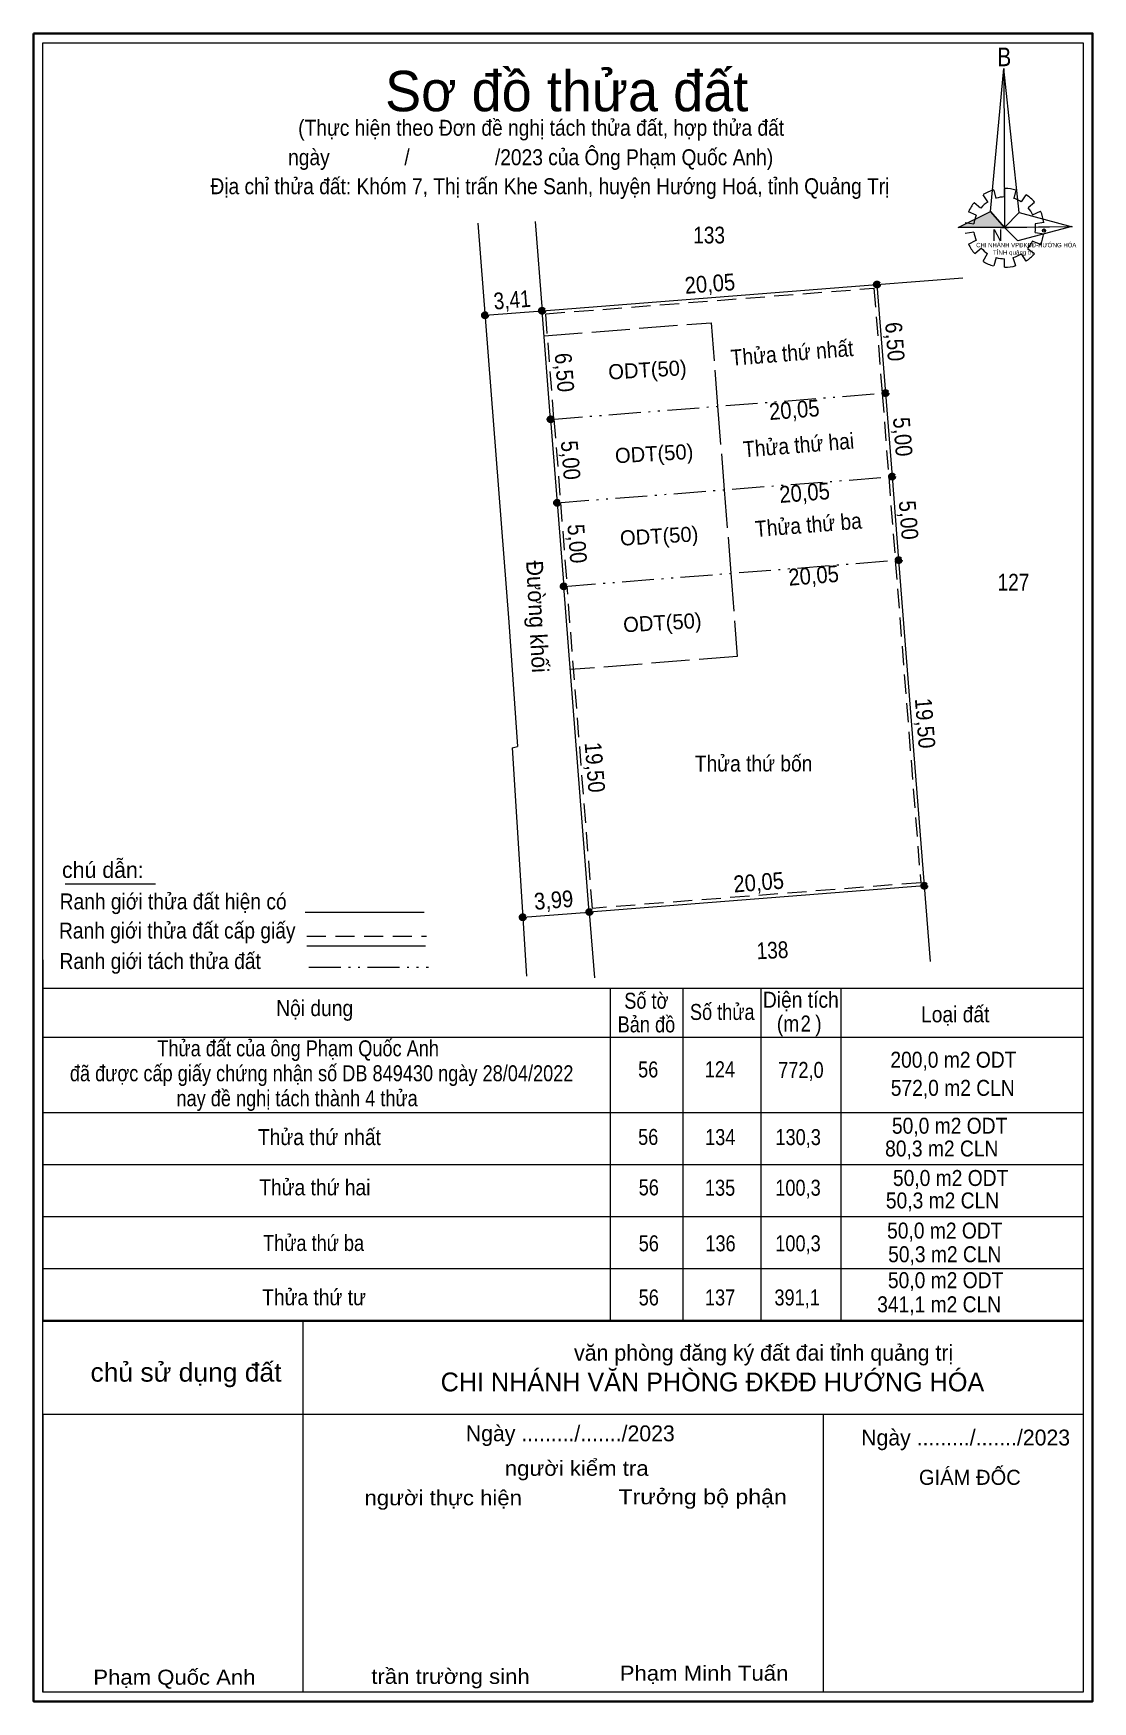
# Model space of a CAD drawing. Header units: metres. Extents: x 549157.5 to 549220.7, y 1840534 to 1840633.6.
import ezdxf
from ezdxf.enums import TextEntityAlignment as Align

# ---------------------------------------------------------------- set-up
doc = ezdxf.new("R2010")
doc.units = ezdxf.units.M
doc.header["$LTSCALE"] = 0.38
doc.header["$PDMODE"] = 32
doc.header["$PDSIZE"] = 0.19
for name, pattern in [('DASH_DOUBLE_DOT', [9.2, 5, -1.2, 0.3, -1.2, 0.3, -1.2]), ('LONG_DASHED', [7.5, 6, -1.5]), ('MEDIUM_DASHED', [4.5, 3, -1.5])]:
    doc.linetypes.add(name, pattern=pattern)
for name, color, linetype, lineweight in [('1', 7, 'Continuous', 13), ('10', 7, 'Continuous', 13), ('14', 7, 'LONG_DASHED', 13), ('16', 7, 'Continuous', 13), ('17', 7, 'Continuous', 13), ('18', 7, 'Continuous', 13), ('20', 7, 'MEDIUM_DASHED', 13), ('22', 7, 'Continuous', 13), ('5', 7, 'Continuous', 35), ('63', 7, 'DASH_DOUBLE_DOT', 13), ('8', 7, 'MEDIUM_DASHED', 13), ('9', 7, 'Continuous', 13)]:
    doc.layers.add(name, color=color, linetype=linetype, lineweight=lineweight)
doc.layers.add('13', color=7, linetype='Continuous')
doc.layers.add('6', color=7, linetype='Continuous')

msp = doc.modelspace()

# ---------------------------------------------------------------- hatches: boundary and pattern name
at = {"layer": '1'}
msp.add_hatch(color=256, dxfattribs=at).paths.add_polyline_path([(549212.66, 1840622.03), (549214.59, 1840622.98), (549215.42, 1840622.03)])
at = {"layer": '20'}
for points in [[(549208.0102, 1840618.6179, 1), (549207.6102, 1840618.6179, 1)], [(549184.6187, 1840616.7839, 1), (549184.2187, 1840616.7839, 1)], [(549188.0215, 1840617.0516, 1), (549187.6215, 1840617.0516, 1)], [(549208.52, 1840612.1379, 1), (549208.12, 1840612.1379, 1)], [(549188.5312, 1840610.5716, 1), (549188.1312, 1840610.5716, 1)], [(549208.9121, 1840607.1533, 1), (549208.5121, 1840607.1533, 1)], [(549188.9234, 1840605.587, 1), (549188.5234, 1840605.587, 1)], [(549209.3043, 1840602.1687, 1), (549208.9043, 1840602.1687, 1)], [(549189.3155, 1840600.6024, 1), (549188.9155, 1840600.6024, 1)], [(549210.8335, 1840582.7301, 1), (549210.4335, 1840582.7301, 1)], [(549186.8689, 1840580.8498, 1), (549186.4689, 1840580.8498, 1)], [(549190.8449, 1840581.1626, 1), (549190.4449, 1840581.1626, 1)]]:
    msp.add_hatch(color=256, dxfattribs=at).paths.add_polyline_path(points)

# ---------------------------------------------------------------- linework, layer by layer
at = {"layer": '1'}
for p, q in [((549214.42, 1840623.55), (549214.15, 1840623.97)), ((549214.78, 1840624.26), (549214.9, 1840623.76)), ((549215.42, 1840623.84), (549215.43, 1840624.35)), ((549216.09, 1840624.26), (549215.97, 1840623.75)), ((549216.43, 1840623.55), (549216.71, 1840623.97)), ((549213.73, 1840622.75), (549213.27, 1840622.95)), ((549213.61, 1840623.52), (549213.99, 1840623.19)), ((549217.21, 1840623.52), (549216.83, 1840623.2)), ((549217.1, 1840622.77), (549217.56, 1840622.99)), ((549213.07, 1840622.33), (549213.58, 1840622.25)), ((549215.17, 1840622.02), (549215.66, 1840622.02)), ((549217.78, 1840622.32), (549217.26, 1840622.24)), ((549213.58, 1840621.74), (549213.07, 1840621.66)), ((549213.27, 1840621.03), (549213.73, 1840621.26)), ((549217.58, 1840621.01), (549217.07, 1840621.2)), ((549217.26, 1840621.73), (549217.78, 1840621.65)), ((549214.04, 1840620.78), (549213.64, 1840620.46)), ((549214.15, 1840620.02), (549214.41, 1840620.47)), ((549214.93, 1840620.23), (549214.78, 1840619.73)), ((549215.42, 1840619.65), (549215.42, 1840620.15)), ((549215.92, 1840620.23), (549216.08, 1840619.75)), ((549216.71, 1840620.02), (549216.43, 1840620.45)), ((549216.8, 1840620.77), (549217.21, 1840620.47)), ((549158.03, 1840578.3), (549158.03, 1840556.77)), ((549158.03, 1840576.61), (549220.11, 1840576.61)), ((549191.89, 1840576.61), (549191.89, 1840556.77)), ((549196.23, 1840576.61), (549196.23, 1840556.77)), ((549200.88, 1840576.61), (549200.88, 1840556.77)), ((549205.66, 1840576.61), (549205.66, 1840556.77)), ((549158.03, 1840573.7), (549220.11, 1840573.7)), ((549158.03, 1840569.19), (549220.11, 1840569.19)), ((549158.03, 1840566.09), (549220.11, 1840566.09)), ((549158.03, 1840562.98), (549220.11, 1840562.98)), ((549158.03, 1840559.88), (549220.11, 1840559.88)), ((549157.46, 1840556.22), (549157.46, 1840534.03)), ((549159.12, 1840556.76), (549220.11, 1840556.76)), ((549162.17, 1840556.76), (549220.11, 1840556.76)), ((549168.11, 1840556.76), (549220.11, 1840556.76)), ((549173.55, 1840556.76), (549173.55, 1840534.6)), ((549158.03, 1840551.19), (549220.11, 1840551.19)), ((549158.03, 1840551.19), (549158.03, 1840534.6)), ((549204.59, 1840551.19), (549204.59, 1840534.6))]:
    msp.add_line(p, q, dxfattribs=at)
at = {"layer": '1', "lineweight": 35}
msp.add_line((549158.03, 1840556.76), (549220.11, 1840556.76), dxfattribs=at)
at = {"layer": '1'}
for points in [[(549215.39, 1840631.52), (549215.42, 1840622.03), (549214.59, 1840622.98)], [(549215.39, 1840631.52), (549215.42, 1840622.03), (549216.29, 1840622.91)], [(549212.66, 1840622.03), (549214.59, 1840622.98), (549215.42, 1840622.03)], [(549219.46, 1840622.07), (549215.42, 1840622.03), (549216.29, 1840622.91)], [(549219.43, 1840622.08), (549216.22, 1840621.22), (549215.42, 1840622.03)]]:
    msp.add_lwpolyline(points, close=True, dxfattribs=at)
for centre, major_axis, start_param, end_param in [((549215.427, 1840622.0012), (2.363, 0), 1.8495599, 2.1390092), ((549215.427, 1840622.0012), (1.852, 0), 1.5698559, 1.8561107), ((549215.427, 1840622.0012), (2.363, 0), 1.2792421, 1.5633222), ((549215.427, 1840622.0012), (2.363, 0), 0.7105624, 0.9968723), ((549215.427, 1840622.0012), (2.363, 0), 2.4395818, 2.7240025), ((549215.427, 1840622.0012), (1.852, 0), 2.1337354, 2.4449626), ((549215.427, 1840622.0012), (1.852, 0), 1.0027091, 1.2755622), ((549215.427, 1840622.0012), (1.852, 0), 0.4267838, 0.7064646), ((549215.427, 1840622.0012), (2.363, 0), 0.1390515, 0.4339332), ((549215.4266, 1840622.0059), (1.852, 0), 2.7236855, 3.0151582), ((549215.427, 1840622.0012), (1.852, 0), 6.1355839, 6.4161846), ((549215.4266, 1840622.0059), (2.363, 0), 3.5698864, 3.8569187), ((549215.4266, 1840622.0059), (1.852, 0), 3.2822995, 3.5610505), ((549215.4266, 1840622.0059), (1.852, 0), 3.8607757, 4.1325826), ((549215.427, 1840622.0012), (1.852, 0), 5.5613733, 5.8395144), ((549215.427, 1840622.0012), (2.363, 0), 5.8523029, 6.1383965), ((549215.4135, 1840621.9872), (2.363, 0), 4.1470906, 4.4365931), ((549215.427, 1840622.0012), (1.852, 0), 4.4385468, 4.71314), ((549215.427, 1840622.0012), (1.852, 0), 4.9908713, 5.2893316), ((549215.427, 1840622.0012), (2.363, 0), 5.2856142, 5.567987), ((549215.427, 1840622.0012), (2.363, 0), 4.7130101, 4.9976105)]:
    msp.add_ellipse(centre, major_axis=major_axis, ratio=0.995001, start_param=start_param, end_param=end_param, dxfattribs=at)
msp.add_point((549217.78, 1840621.84), dxfattribs=at)
at = {"layer": '10', "linetype": 'DASH_DOUBLE_DOT'}
for p, q in [((549188.33, 1840610.57), (549208.32, 1840612.14)), ((549188.72, 1840605.59), (549208.71, 1840607.15)), ((549189.12, 1840600.6), (549209.1, 1840602.17))]:
    msp.add_line(p, q, dxfattribs=at)
at = {"layer": '10'}
for p, q in [((549208.32, 1840612.14), (549208.71, 1840607.15)), ((549188.33, 1840610.57), (549188.72, 1840605.59)), ((549208.71, 1840607.15), (549209.1, 1840602.17)), ((549188.72, 1840605.59), (549189.12, 1840600.6))]:
    msp.add_line(p, q, dxfattribs=at)
for points in [[(549188.33, 1840610.57), (549187.82, 1840617.05), (549207.81, 1840618.62), (549208.32, 1840612.14)], [(549209.1, 1840602.17), (549210.63, 1840582.73), (549190.64, 1840581.16), (549189.12, 1840600.6)]]:
    msp.add_lwpolyline(points, dxfattribs=at)
at = {"layer": '14'}
for p, q in [((549198.3, 1840611.35), (549198.69, 1840606.37)), ((549198.69, 1840606.37), (549199.09, 1840601.38))]:
    msp.add_line(p, q, dxfattribs=at)
for points in [[(549187.94, 1840615.56), (549197.91, 1840616.34), (549198.3, 1840611.35)], [(549199.08, 1840601.39), (549199.47, 1840596.41), (549189.51, 1840595.63)]]:
    msp.add_lwpolyline(points, dxfattribs=at)
at = {"layer": '16'}
for p, q in [((549187.4, 1840622.39), (549187.82, 1840617.05)), ((549207.81, 1840618.62), (549212.94, 1840619.02)), ((549210.63, 1840582.73), (549210.99, 1840578.21)), ((549190.64, 1840581.16), (549190.95, 1840577.23))]:
    msp.add_line(p, q, dxfattribs=at)
at = {"layer": '17'}
msp.add_line((549159.35, 1840582.85), (549164.74, 1840582.85), dxfattribs=at)
at = {"layer": '18'}
for p, q in [((549173.69, 1840581.16), (549180.79, 1840581.16)), ((549173.78, 1840579.15), (549180.86, 1840579.15))]:
    msp.add_line(p, q, dxfattribs=at)
at = {"layer": '18', "linetype": 'MEDIUM_DASHED'}
msp.add_line((549173.78, 1840579.72), (549180.93, 1840579.72), dxfattribs=at)
at = {"layer": '20'}
for centre in [(549207.8102, 1840618.6179), (549184.4187, 1840616.7839), (549187.8215, 1840617.0516), (549208.32, 1840612.1379), (549188.3312, 1840610.5716), (549208.7121, 1840607.1533), (549188.7234, 1840605.587), (549209.1043, 1840602.1687), (549189.1155, 1840600.6024), (549210.6335, 1840582.7301), (549186.6689, 1840580.8498), (549190.6449, 1840581.1626)]:
    msp.add_circle(centre, 0.2, dxfattribs=at)
at = {"layer": '22', "linetype": 'MEDIUM_DASHED'}
msp.add_line((549186.04, 1840590.97), (549186.36, 1840591.05), dxfattribs=at)
at = {"layer": '22'}
msp.add_line((549186.04, 1840590.97), (549186.89, 1840577.34), dxfattribs=at)
msp.add_lwpolyline([(549183.99, 1840622.29), (549185.84, 1840598.46), (549186.36, 1840591.05)], dxfattribs=at)
at = {"layer": '5'}
msp.add_lwpolyline([(549157.47, 1840633.61), (549220.68, 1840633.61), (549220.68, 1840534.04), (549157.47, 1840534.04)], close=True, dxfattribs=at)
at = {"layer": '5', "lineweight": 13}
msp.add_lwpolyline([(549220.11, 1840556.76), (549220.11, 1840534.6), (549158.03, 1840534.6), (549158.03, 1840633.05), (549220.11, 1840633.05), (549220.11, 1840534.6)], dxfattribs=at)
at = {"layer": '63'}
msp.add_line((549173.91, 1840577.87), (549181.04, 1840577.87), dxfattribs=at)
at = {"layer": '8'}
for p, q in [((549188.53, 1840610.59), (549188.92, 1840605.6)), ((549188.92, 1840605.6), (549189.31, 1840600.62))]:
    msp.add_line(p, q, dxfattribs=at)
for points in [[(549188.53, 1840610.59), (549188.04, 1840616.87), (549207.63, 1840618.4), (549208.12, 1840612.12), (549208.51, 1840607.14), (549208.9, 1840602.15)], [(549208.9, 1840602.15), (549210.42, 1840582.91), (549190.83, 1840581.38), (549189.31, 1840600.62)]]:
    msp.add_lwpolyline(points, dxfattribs=at)
at = {"layer": '9'}
for p, q in [((549184.42, 1840616.78), (549187.82, 1840617.05)), ((549186.67, 1840580.85), (549190.64, 1840581.16))]:
    msp.add_line(p, q, dxfattribs=at)

# ---------------------------------------------------------------- texts
at = {"layer": '1'}
for s, height, width, p in [('B', 1.113, 0.85, (549214.98, 1840631.65)), ('N', 0.6953, 0.9, (549214.69, 1840621.22)), ('CHI NHÁNH VPĐKĐĐ-HƯỚNG HÓA', 0.2632, 0.85, (549213.73, 1840620.84)), ('TỈNH quảng trị', 0.2631, 1.05, (549214.73, 1840620.4))]:
    msp.add_text(s, height=height, dxfattribs=dict(at, width=width)).set_placement(p)
msp.add_text('Sơ đồ thửa đất', height=2.413, dxfattribs=at).set_placement((549189.29, 1840628.96), align=Align.CENTER)
for s, height, p in [('văn phòng đăng ký đất đai tỉnh quảng trị', 0.9512, (549212.36, 1840554.38)), ('CHI NHÁNH VĂN PHÒNG ĐKĐĐ HƯỚNG HÓA', 1.123, (549214.21, 1840552.55)), ('GIÁM ĐỐC', 0.8986, (549216.39, 1840546.97))]:
    msp.add_text(s, height=height, dxfattribs=at).set_placement(p, align=Align.RIGHT)
for s, height, width, p in [('chủ sử dụng đất', 1.123, 1.05, (549172.27, 1840553.13)), ('người kiểm tra', 0.8986, 1.1, (549194.18, 1840547.51)), ('người thực hiện', 0.8986, 1.1, (549186.62, 1840545.75)), ('Trưởng bộ phận', 0.8986, 1.15, (549202.43, 1840545.81)), ('Phạm Minh Tuấn', 0.8986, 1.1, (549202.52, 1840535.28)), ('Phạm Quốc Anh', 0.8971, 1.1, (549170.72, 1840535.04)), ('trần trường sinh', 0.8971, 1.1, (549187.08, 1840535.09))]:
    msp.add_text(s, height=height, dxfattribs=dict(at, width=width)).set_placement(p, align=Align.RIGHT)
at = {"layer": '13'}
for s, height, width, p in [('(Thực hiện theo Đơn đề nghị tách thửa đất, hợp thửa đất ', 0.9512, 0.9, (549187.925, 1840627.5)), ('ngày              /                /2023 của Ông Phạm Quốc Anh)', 0.9512, 0.9, (549187.14, 1840625.74)), ('Địa chỉ thửa đất: Khóm 7, Thị trấn Khe Sanh, huyện Hướng Hoá, tỉnh Quảng Trị', 0.9512, 0.9, (549188.29, 1840624.01)), ('133', 1, 0.85, (549197.79, 1840621.07)), ('127', 1, 0.85, (549215.955, 1840600.35))]:
    msp.add_text(s, height=height, dxfattribs=dict(at, width=width)).set_placement(p, align=Align.CENTER)
for p in [(549194.1342, 1840613.0794), (549194.5342, 1840608.0794), (549194.8342, 1840603.1594), (549195.0242, 1840597.9894)]:
    msp.add_text('ODT(50)', height=0.8999, rotation=3.291, dxfattribs=at).set_placement(p, align=Align.CENTER)
at = {"layer": '13', "width": 0.95}
msp.add_text('Đường khối', height=1, rotation=272.981, dxfattribs=at).set_placement((549186.87, 1840602.11))
at = {"layer": '13', "width": 0.85}
msp.add_text('138', height=1, rotation=2.554, dxfattribs=at).set_placement((549201.5927, 1840578.3834), align=Align.CENTER)
at = {"layer": '18', "width": 0.9}
for s, rotation, p in [('Thửa thứ nhất', 4.593, (549202.7768, 1840614.0601)), ('Thửa thứ hai', 4.593, (549203.1668, 1840608.5636)), ('Thửa thứ ba', 4.593, (549203.7518, 1840603.8004)), ('Thửa thứ bốn', 0.01, (549200.4449, 1840589.5506))]:
    msp.add_text(s, height=0.9532, rotation=rotation, dxfattribs=at).set_placement(p, align=Align.CENTER)
at = {"layer": '18'}
msp.add_text('chú dẫn:', height=0.9511, dxfattribs=at).set_placement((549159.17, 1840583.2))
for s, height, width, p in [('Ranh giới thửa đất hiện có ', 0.9511, 0.9, (549159.03, 1840581.32)), ('Ranh giới thửa đất cấp giấy', 0.9511, 0.9, (549158.99, 1840579.58)), ('Ranh giới tách thửa đất', 0.9511, 0.9, (549159.02, 1840577.76)), ('Thửa đất của ông Phạm Quốc Anh', 0.9532, 0.85, (549164.86, 1840572.55)), ('nay đề nghị tách thành 4 thửa', 0.9532, 0.85, (549166, 1840569.57))]:
    msp.add_text(s, height=height, dxfattribs=dict(at, width=width)).set_placement(p)
for s, width, p in [('Số tờ', 0.85, (549194.045, 1840575.39)), ('Diện tích', 0.9, (549203.265, 1840575.45)), ('Nội dung', 0.9, (549174.25, 1840574.95)), ('Bản đồ', 0.85, (549194.05, 1840573.98)), ('Số thửa', 0.85, (549198.575, 1840574.72)), ('(m   )', 0.9, (549203.17, 1840574.03)), ('2', 0.85, (549203.555, 1840574.03)), ('Loại đất', 0.9, (549212.48, 1840574.58)), (' đã được cấp giấy chứng nhận số DB 849430 ngày 28/04/2022', 0.85, (549174.515, 1840571.06)), ('56', 0.85, (549194.155, 1840571.29)), ('124', 0.85, (549198.435, 1840571.3)), ('772,0', 0.85, (549203.27, 1840571.26)), ('200,0 m2 ODT', 0.9, (549212.37, 1840571.87)), ('572,0 m2 CLN', 0.9, (549212.33, 1840570.19)), ('Thửa thứ nhất', 0.9, (549174.535, 1840567.25)), ('56', 0.85, (549194.155, 1840567.26)), ('134', 0.85, (549198.455, 1840567.25)), ('130,3', 0.85, (549203.105, 1840567.25)), ('50,0 m2 ODT', 0.9, (549212.145, 1840567.93)), ('80,3 m2 CLN', 0.9, (549211.675, 1840566.57)), ('Thửa thứ hai', 0.9, (549174.26, 1840564.25)), ('56', 0.85, (549194.19, 1840564.25)), ('135', 0.85, (549198.445, 1840564.23)), ('100,3', 0.85, (549203.095, 1840564.23)), ('50,0 m2 ODT', 0.9, (549212.205, 1840564.81)), ('50,3 m2 CLN', 0.9, (549211.72, 1840563.47)), ('50,0 m2 ODT', 0.9, (549211.855, 1840561.67)), ('Thửa thứ ba', 0.85, (549174.185, 1840560.93)), ('56', 0.85, (549194.19, 1840560.91)), ('136', 0.85, (549198.47, 1840560.91)), ('100,3', 0.85, (549203.095, 1840560.91)), ('50,3 m2 CLN', 0.9, (549211.855, 1840560.26)), ('50,0 m2 ODT', 0.9, (549211.905, 1840558.71)), ('Thửa thứ tư', 0.9, (549174.21, 1840557.69)), ('56', 0.85, (549194.19, 1840557.68)), ('137', 0.85, (549198.445, 1840557.68)), ('391,1', 0.85, (549203.045, 1840557.68)), ('341,1 m2 CLN', 0.9, (549211.52, 1840557.27))]:
    msp.add_text(s, height=0.9532, dxfattribs=dict(at, width=width)).set_placement(p, align=Align.CENTER)
for p in [(549189.505, 1840549.57), (549213.1, 1840549.32)]:
    msp.add_text('Ngày ........./......./2023', height=0.9478, dxfattribs=at).set_placement(p, align=Align.CENTER)
at = {"layer": '6', "width": 0.9}
for s, rotation, p in [('20,05', 4.48, (549197.8759, 1840618.1757)), ('6,50', 274.498, (549208.3821, 1840615.1692)), ('6,50', 274.497, (549188.6621, 1840613.3292)), ('20,05', 4.48, (549202.9109, 1840610.6453)), ('5,00', 274.498, (549208.8521, 1840609.4892)), ('5,00', 274.499, (549189.0317, 1840608.0942)), ('20,05', 4.48, (549203.5259, 1840605.6957)), ('5,00', 274.499, (549209.2021, 1840604.5192)), ('5,00', 274.498, (549189.4221, 1840603.1092)), ('20,05', 4.48, (549204.0659, 1840600.7557)), ('19,50', 274.498, (549210.1877, 1840592.3942)), ('19,50', 274.498, (549190.4773, 1840589.7592)), ('20,05', 4.484, (549200.7859, 1840582.4457))]:
    msp.add_text(s, height=1, rotation=rotation, dxfattribs=at).set_placement(p, align=Align.CENTER)
at = {"layer": '9'}
for s, rotation, width, p in [('3,41', 4.498, 0.85, (549186.0708, 1840617.2074)), ('3,99', 4.527, 0.9, (549188.5505, 1840581.3819))]:
    msp.add_text(s, height=1, rotation=rotation, dxfattribs=dict(at, width=width)).set_placement(p, align=Align.CENTER)

doc.saveas('drawing.dxf')
